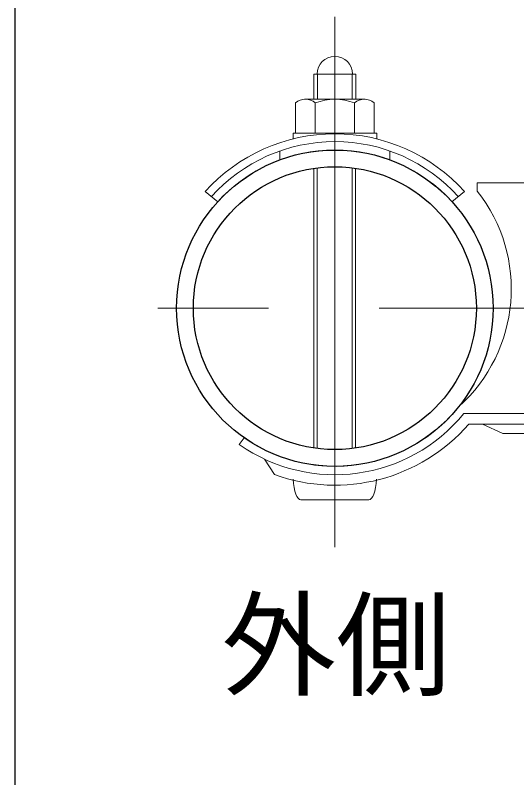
# Model space of a CAD drawing. Units: millimetres, scale not verified. Extents: x -4200 to 4200, y -2970 to 2970.
# Drawn here: x -3920.2 to -3632.6, y -2313.6 to -1876.1 of the extents above; entities that cross this region are included whole.
import ezdxf
from ezdxf.enums import TextEntityAlignment as Align

# ---------------------------------------------------------------- set-up
doc = ezdxf.new("R2010")
doc.units = ezdxf.units.MM
doc.header["$LTSCALE"] = 10
doc.linetypes.add('USER1', pattern=[50.8, 31.75, -6.35, 6.35, -6.35])
for name, color, linetype, lineweight in [('0-2_D-STR1', 1, 'Continuous', 25), ('0-3_D-STR3', 3, 'Continuous', 13), ('0-5_D-BMK', 2, 'USER1', 13), ('0-A_D-STR-TXT', 7, 'Continuous', 13), ('0-C_D-TTL', 7, 'Continuous', 25)]:
    doc.layers.add(name, color=color, linetype=linetype, lineweight=lineweight)
doc.styles.add('ＭＳ ゴシック', font='')
doc.styles.get('ＭＳ ゴシック').set_extended_font_data('MS Gothic')

msp = doc.modelspace()

# ---------------------------------------------------------------- linework, layer by layer
at = {"layer": '0-2_D-STR1'}
for radius in [90.75, 81.15]:
    msp.add_circle((-3736.93, -2044.15), radius, dxfattribs=at)
at = {"layer": '0-3_D-STR3'}
for p, q in [((-3748.93, -1924.29), (-3748.94, -1909.9)), ((-3724.94, -1909.9), (-3748.94, -1909.9)), ((-3746.9, -1924.29), (-3746.91, -1909.9)), ((-3726.97, -1924.29), (-3726.97, -1909.9)), ((-3724.93, -1924.29), (-3724.94, -1909.9)), ((-3754.27, -1924.29), (-3719.63, -1924.29)), ((-3759.43, -1943.79), (-3759.43, -1926.39)), ((-3748.18, -1943.79), (-3748.18, -1926.39)), ((-3725.68, -1943.79), (-3725.68, -1926.39)), ((-3714.43, -1943.79), (-3714.43, -1926.39)), ((-3759.43, -1943.79), (-3714.43, -1943.79)), ((-3712.93, -1947.01), (-3712.93, -1943.79)), ((-3768.47, -1953.9), (-3768.41, -1959.03)), ((-3705.46, -1953.88), (-3705.4, -1959.06)), ((-3749.04, -2124.39), (-3749.04, -1963.91)), ((-3747.01, -2124.67), (-3747.01, -1963.63)), ((-3727.07, -2124.7), (-3727.07, -1963.6)), ((-3725.04, -2124.42), (-3725.04, -1963.88)), ((-3592.33, -1972.15), (-3655.28, -1972.15)), ((-3655.28, -1976.95), (-3655.28, -1972.15)), ((-3811.31, -1977.26), (-3804.04, -1983.06)), ((-3662.56, -1977.26), (-3669.82, -1983.06)), ((-3662.99, -2104.67), (-3606.16, -2104.67)), ((-3660.2, -2110.67), (-3615.16, -2110.67)), ((-3652.3, -2110.67), (-3640.55, -2116.15)), ((-3592.33, -2116.15), (-3640.55, -2116.15)), ((-3788.98, -2118.49), (-3791.74, -2122.42)), ((-3777.31, -2130.75), (-3771.52, -2139.63)), ((-3756.43, -2154.1), (-3717.43, -2154.1))]:
    msp.add_line(p, q, dxfattribs=at)
msp.add_lwpolyline([(-3760.93, -1947.01), (-3760.93, -1943.79), (-3712.93, -1943.79)], dxfattribs=at)
for centre, radius, start, end in [((-3736.94, -1909.9), 10.2, 0, 180), ((-3753.81, -1932.82), 8.55, 48.8349, 131.1651), ((-3736.93, -1955.48), 31.18, 68.853, 111.147), ((-3720.06, -1932.83), 8.55, 48.865, 131.135), ((-3736.93, -2044.07), 99.98, 41.9327, 138.0673), ((-3736.93, -2043.64), 95.05, 41.9039, 138.0961), ((-3736.93, -2044.12), 90.73, 42.3182, 137.7038), ((-3726.54, -2033.14), 90.75, 311.8809, 38.2542), ((-3736.93, -2044.15), 90.75, 235, 322.4482), ((-3736.93, -2044.15), 95.55, 235, 320.6975), ((-3736.93, -2044.15), 101.55, 250.0846, 319.0748)]:
    msp.add_arc(centre, radius, start, end, dxfattribs=at)
for centre, start_param, end_param in [((-3756.43, -2139.7), 1.755604, 3.141593), ((-3717.43, -2139.7), 3.141593, 4.527581)]:
    msp.add_ellipse(centre, major_axis=(0, 14.4), ratio=0.3125, start_param=start_param, end_param=end_param, dxfattribs=at)
at = {"layer": '0-5_D-BMK'}
for p, q in [((-3736.93, -1877), (-3736.93, -2181.31)), ((-3394.03, -2044.15), (-3851.23, -2044.15))]:
    msp.add_line(p, q, dxfattribs=at)
at = {"layer": '0-C_D-TTL'}
msp.add_lwpolyline([(-3920.2, 2740.1), (3919.8, 2740.1), (3919.8, -2739.9), (-3920.2, -2739.9)], close=True, dxfattribs=at)

# ---------------------------------------------------------------- texts
at = {"layer": '0-A_D-STR-TXT', "style": 'ＭＳ ゴシック'}
msp.add_text('外側', height=48.09, dxfattribs=at).set_placement((-3801.91, -2275.77), align=Align.BOTTOM_LEFT)

doc.saveas('drawing.dxf')
